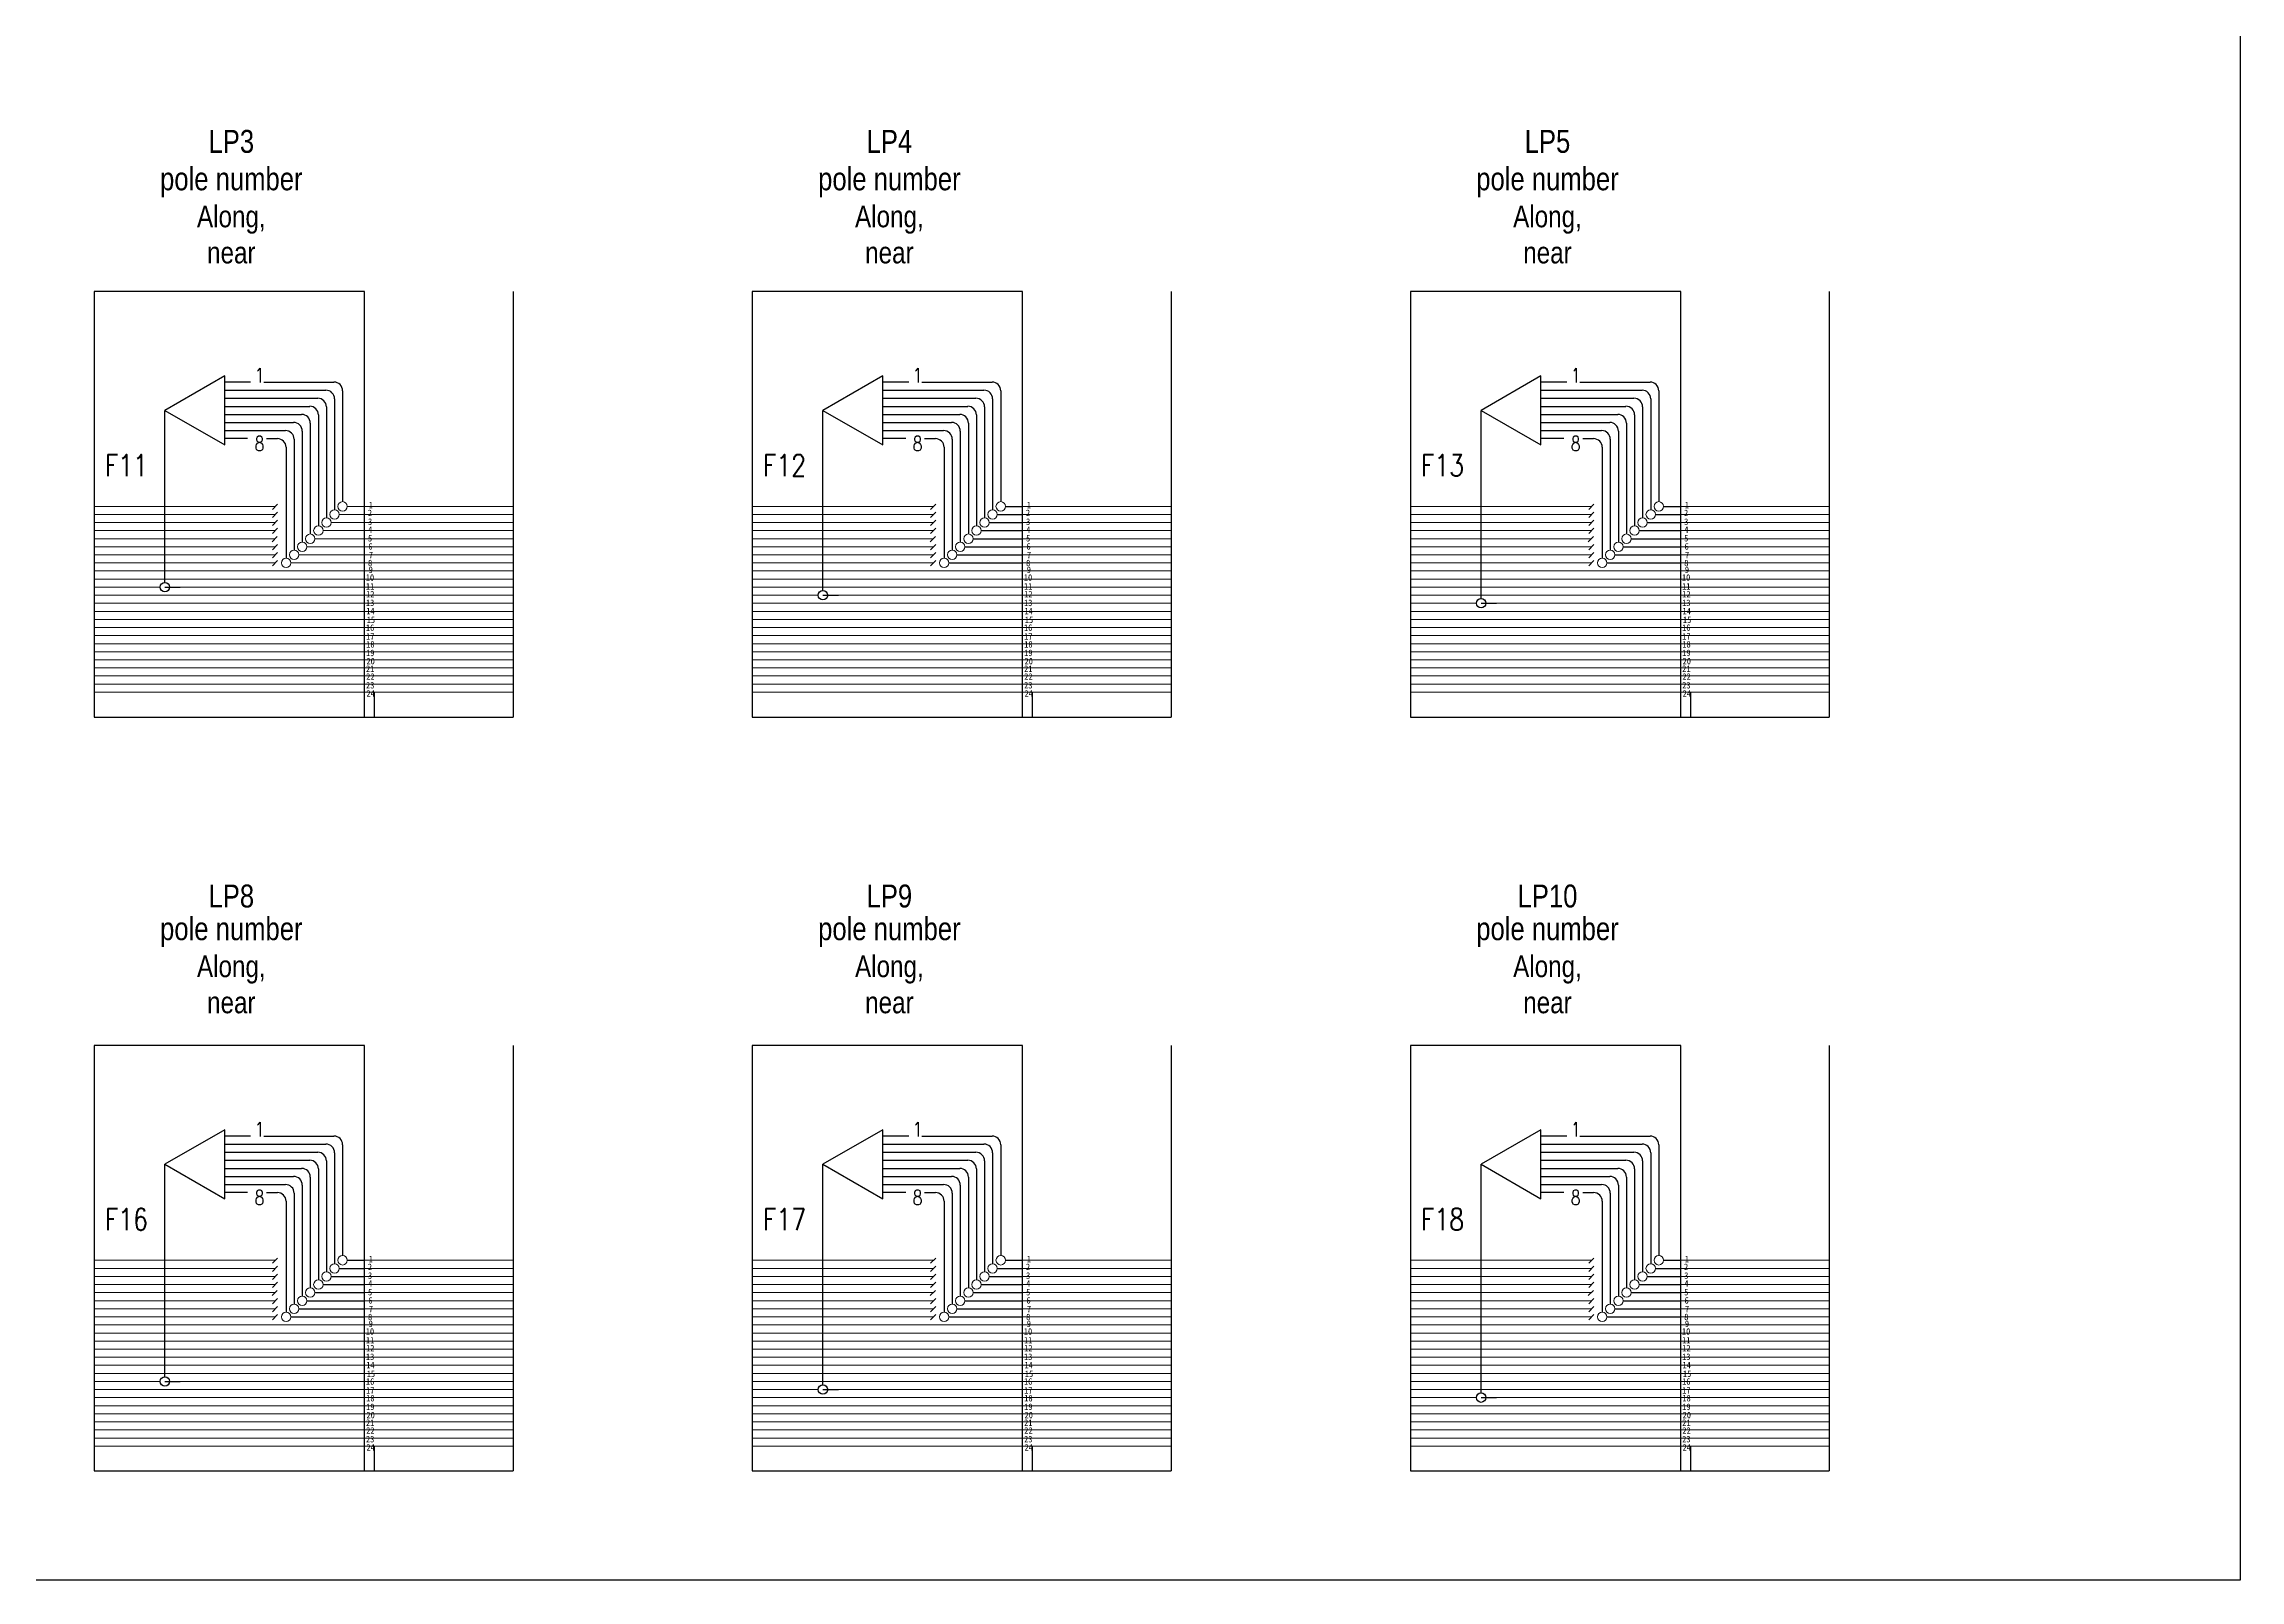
# Model space of a CAD drawing. Extents: x -663610 to -207124, y 70878 to 297551.
# Drawn here: x -251222 to -250648, y 81026 to 81428 of the extents above; entities that cross this region are included whole.
import ezdxf
from ezdxf.enums import TextEntityAlignment as Align

# ---------------------------------------------------------------- set-up
doc = ezdxf.new("R2010")
doc.units = 0
doc.header["$LTSCALE"] = 0.3
doc.layers.get('0').update_dxf_attribs({"linetype": 'CONTINUOUS'})
for name, color, linetype in [('BASEMAP', 7, 'CONTINUOUS'), ('Fiber Distribution', 7, 'CONTINUOUS'), ('Future NAP', 7, 'CONTINUOUS'), ('Layer-assistant', 1, 'CONTINUOUS'), ('LCP-F.core used', 1, 'CONTINUOUS'), ('Network.conf-1', 50, 'CONTINUOUS'), ('Network.conf-2', 20, 'CONTINUOUS')]:
    doc.layers.add(name, color=color, linetype=linetype)
doc.styles.add('Mark', font='arial.ttf', dxfattribs={"width": 0.8, "height": 2.5})
doc.styles.add('ROMANS', font='ROMANS.SHX', dxfattribs={"width": 0.8, "height": 2})
doc.styles.add('仿宋', font='', dxfattribs={"width": 0.9})
doc.styles.get('仿宋').set_extended_font_data('FangSong_GB2312')

msp = doc.modelspace()

# ---------------------------------------------------------------- linework, layer by layer
for points in [[(-251190.84, 81332.35), (-251175.16, 81323.3), (-251175.16, 81341.4)], [(-251018.67, 81332.35), (-251003, 81323.3), (-251003, 81341.4)], [(-250846.51, 81332.35), (-250830.83, 81323.3), (-250830.83, 81341.4)], [(-251190.84, 81135.11), (-251175.16, 81126.06), (-251175.16, 81144.16)], [(-251018.67, 81135.11), (-251003, 81126.06), (-251003, 81144.16)], [(-250846.51, 81135.11), (-250830.83, 81126.06), (-250830.83, 81144.16)]]:
    msp.add_lwpolyline(points, close=True)
at = {"layer": 'BASEMAP', "color": 152, "ltscale": 2, "true_color": 0x2776bb}
msp.add_lwpolyline([(-253315.8, 81830.08), (-250647.94, 81830.08), (-250647.94, 81026.35), (-253315.8, 81026.35)], close=True, dxfattribs=at)
at = {"layer": 'Fiber Distribution'}
for p, q in [((-251168.41, 81339.74), (-251175.16, 81339.74)), ((-251164.97, 81339.74), (-251146.61, 81339.74)), ((-250996.25, 81339.74), (-251003, 81339.74)), ((-250992.8, 81339.74), (-250974.45, 81339.74)), ((-250824.08, 81339.74), (-250830.83, 81339.74)), ((-250820.64, 81339.74), (-250802.28, 81339.74)), ((-251175.16, 81337.63), (-251148.73, 81337.63)), ((-251175.16, 81335.52), (-251150.84, 81335.52)), ((-251175.16, 81333.4), (-251152.95, 81333.4)), ((-251148.57, 81333.25), (-251148.57, 81304.24)), ((-251146.46, 81335.36), (-251146.46, 81306.36)), ((-251144.35, 81337.48), (-251144.35, 81308.47)), ((-251003, 81337.63), (-250976.56, 81337.63)), ((-251003, 81335.52), (-250978.68, 81335.52)), ((-251003, 81333.4), (-250980.79, 81333.4)), ((-250976.41, 81333.25), (-250976.41, 81304.24)), ((-250974.29, 81335.36), (-250974.29, 81306.36)), ((-250972.18, 81337.48), (-250972.18, 81308.47)), ((-250830.83, 81337.63), (-250804.4, 81337.63)), ((-250830.83, 81335.52), (-250806.51, 81335.52)), ((-250830.83, 81333.4), (-250808.62, 81333.4)), ((-250804.24, 81333.25), (-250804.24, 81304.24)), ((-250802.13, 81335.36), (-250802.13, 81306.36)), ((-250800.02, 81337.48), (-250800.02, 81308.47)), ((-251175.16, 81331.29), (-251155.07, 81331.29)), ((-251175.16, 81331.29), (-251155.25, 81331.29)), ((-251175.16, 81329.18), (-251157.18, 81329.18)), ((-251175.16, 81327.06), (-251159.29, 81327.06)), ((-251154.91, 81326.91), (-251154.91, 81297.9)), ((-251152.8, 81329.02), (-251152.8, 81300.02)), ((-251150.69, 81331.14), (-251150.69, 81302.13)), ((-251003, 81331.29), (-250982.9, 81331.29)), ((-251003, 81331.29), (-250983.09, 81331.29)), ((-251003, 81329.18), (-250985.02, 81329.18)), ((-251003, 81327.06), (-250987.13, 81327.06)), ((-250982.75, 81326.91), (-250982.75, 81297.9)), ((-250980.63, 81329.02), (-250980.63, 81300.02)), ((-250978.52, 81331.14), (-250978.52, 81302.13)), ((-250830.83, 81331.29), (-250810.74, 81331.29)), ((-250830.83, 81331.29), (-250810.92, 81331.29)), ((-250830.83, 81329.18), (-250812.85, 81329.18)), ((-250830.83, 81327.06), (-250814.96, 81327.06)), ((-250810.58, 81326.91), (-250810.58, 81297.9)), ((-250808.47, 81329.02), (-250808.47, 81300.02)), ((-250806.36, 81331.14), (-250806.36, 81302.13)), ((-251169.19, 81324.95), (-251175.16, 81324.95)), ((-251164.25, 81324.95), (-251161.41, 81324.95)), ((-251159.14, 81322.68), (-251159.14, 81293.68)), ((-251157.03, 81324.8), (-251157.03, 81295.79)), ((-251146.46, 81323.53), (-251146.46, 81306.36)), ((-250997.03, 81324.95), (-251003, 81324.95)), ((-250992.08, 81324.95), (-250989.24, 81324.95)), ((-250986.97, 81322.68), (-250986.97, 81293.68)), ((-250984.86, 81324.8), (-250984.86, 81295.79)), ((-250974.29, 81323.53), (-250974.29, 81306.36)), ((-250824.86, 81324.95), (-250830.83, 81324.95)), ((-250819.92, 81324.95), (-250817.08, 81324.95)), ((-250814.81, 81322.68), (-250814.81, 81293.68)), ((-250812.7, 81324.8), (-250812.7, 81295.79)), ((-250802.13, 81323.53), (-250802.13, 81306.36)), ((-250973.06, 81305.12), (-250966.45, 81305.12)), ((-250970.95, 81307.24), (-250966.45, 81307.24)), ((-250800.9, 81305.12), (-250794.28, 81305.12)), ((-250798.78, 81307.24), (-250794.28, 81307.24)), ((-250979.4, 81298.78), (-250966.45, 81298.78)), ((-250977.29, 81300.9), (-250966.45, 81300.9)), ((-250975.17, 81303.01), (-250966.45, 81303.01)), ((-250807.24, 81298.78), (-250794.28, 81298.78)), ((-250805.12, 81300.9), (-250794.28, 81300.9)), ((-250803.01, 81303.01), (-250794.28, 81303.01)), ((-250985.74, 81292.44), (-250966.45, 81292.44)), ((-250983.63, 81294.56), (-250966.45, 81294.56)), ((-250981.51, 81296.67), (-250966.45, 81296.67)), ((-250978.27, 81296.67), (-250966.45, 81296.67)), ((-250813.58, 81292.44), (-250794.28, 81292.44)), ((-250811.46, 81294.56), (-250794.28, 81294.56)), ((-250809.35, 81296.67), (-250794.28, 81296.67)), ((-250806.11, 81296.67), (-250794.28, 81296.67)), ((-251168.41, 81142.51), (-251175.16, 81142.51)), ((-251175.16, 81140.39), (-251148.73, 81140.39)), ((-251175.16, 81138.28), (-251150.84, 81138.28)), ((-251164.97, 81142.51), (-251146.61, 81142.51)), ((-251146.46, 81138.13), (-251146.46, 81109.12)), ((-251144.35, 81140.24), (-251144.35, 81111.23)), ((-250996.25, 81142.51), (-251003, 81142.51)), ((-251003, 81140.39), (-250976.56, 81140.39)), ((-251003, 81138.28), (-250978.68, 81138.28)), ((-250992.8, 81142.51), (-250974.45, 81142.51)), ((-250974.29, 81138.13), (-250974.29, 81109.12)), ((-250972.18, 81140.24), (-250972.18, 81111.23)), ((-250824.08, 81142.51), (-250830.83, 81142.51)), ((-250830.83, 81140.39), (-250804.4, 81140.39)), ((-250830.83, 81138.28), (-250806.51, 81138.28)), ((-250820.64, 81142.51), (-250802.28, 81142.51)), ((-250802.13, 81138.13), (-250802.13, 81109.12)), ((-250800.02, 81140.24), (-250800.02, 81111.23)), ((-251175.16, 81136.17), (-251152.95, 81136.17)), ((-251175.16, 81134.05), (-251155.07, 81134.05)), ((-251175.16, 81134.05), (-251155.25, 81134.05)), ((-251175.16, 81131.94), (-251157.18, 81131.94)), ((-251152.8, 81131.79), (-251152.8, 81102.78)), ((-251150.69, 81133.9), (-251150.69, 81104.89)), ((-251148.57, 81136.01), (-251148.57, 81107.01)), ((-251003, 81136.17), (-250980.79, 81136.17)), ((-251003, 81134.05), (-250982.9, 81134.05)), ((-251003, 81134.05), (-250983.09, 81134.05)), ((-251003, 81131.94), (-250985.02, 81131.94)), ((-250980.63, 81131.79), (-250980.63, 81102.78)), ((-250978.52, 81133.9), (-250978.52, 81104.89)), ((-250976.41, 81136.01), (-250976.41, 81107.01)), ((-250830.83, 81136.17), (-250808.62, 81136.17)), ((-250830.83, 81134.05), (-250810.74, 81134.05)), ((-250830.83, 81134.05), (-250810.92, 81134.05)), ((-250830.83, 81131.94), (-250812.85, 81131.94)), ((-250808.47, 81131.79), (-250808.47, 81102.78)), ((-250806.36, 81133.9), (-250806.36, 81104.89)), ((-250804.24, 81136.01), (-250804.24, 81107.01)), ((-251175.16, 81129.83), (-251159.29, 81129.83)), ((-251169.19, 81127.71), (-251175.16, 81127.71)), ((-251164.25, 81127.71), (-251161.41, 81127.71)), ((-251157.03, 81127.56), (-251157.03, 81098.55)), ((-251154.91, 81129.67), (-251154.91, 81100.67)), ((-251146.46, 81126.3), (-251146.46, 81109.12)), ((-251003, 81129.83), (-250987.13, 81129.83)), ((-250997.03, 81127.71), (-251003, 81127.71)), ((-250992.08, 81127.71), (-250989.24, 81127.71)), ((-250984.86, 81127.56), (-250984.86, 81098.55)), ((-250982.75, 81129.67), (-250982.75, 81100.67)), ((-250974.29, 81126.3), (-250974.29, 81109.12)), ((-250830.83, 81129.83), (-250814.96, 81129.83)), ((-250824.86, 81127.71), (-250830.83, 81127.71)), ((-250819.92, 81127.71), (-250817.08, 81127.71)), ((-250812.7, 81127.56), (-250812.7, 81098.55)), ((-250810.58, 81129.67), (-250810.58, 81100.67)), ((-250802.13, 81126.3), (-250802.13, 81109.12)), ((-251159.14, 81125.45), (-251159.14, 81096.44)), ((-250986.97, 81125.45), (-250986.97, 81096.44)), ((-250814.81, 81125.45), (-250814.81, 81096.44)), ((-251143.11, 81110), (-251138.61, 81110)), ((-250970.95, 81110), (-250966.45, 81110)), ((-250798.78, 81110), (-250794.28, 81110)), ((-251149.45, 81103.66), (-251138.61, 81103.66)), ((-251147.34, 81105.77), (-251138.61, 81105.77)), ((-251145.23, 81107.89), (-251138.61, 81107.89)), ((-250977.29, 81103.66), (-250966.45, 81103.66)), ((-250975.17, 81105.77), (-250966.45, 81105.77)), ((-250973.06, 81107.89), (-250966.45, 81107.89)), ((-250805.12, 81103.66), (-250794.28, 81103.66)), ((-250803.01, 81105.77), (-250794.28, 81105.77)), ((-250800.9, 81107.89), (-250794.28, 81107.89)), ((-251155.79, 81097.32), (-251138.61, 81097.32)), ((-251153.68, 81099.43), (-251138.61, 81099.43)), ((-251151.57, 81101.55), (-251138.61, 81101.55)), ((-251150.44, 81099.43), (-251138.61, 81099.43)), ((-250983.63, 81097.32), (-250966.45, 81097.32)), ((-250981.51, 81099.43), (-250966.45, 81099.43)), ((-250979.4, 81101.55), (-250966.45, 81101.55)), ((-250978.27, 81099.43), (-250966.45, 81099.43)), ((-250811.46, 81097.32), (-250794.28, 81097.32)), ((-250809.35, 81099.43), (-250794.28, 81099.43)), ((-250807.24, 81101.55), (-250794.28, 81101.55)), ((-250806.11, 81099.43), (-250794.28, 81099.43)), ((-251157.91, 81095.21), (-251138.61, 81095.21)), ((-250985.74, 81095.21), (-250966.45, 81095.21)), ((-250813.58, 81095.21), (-250794.28, 81095.21))]:
    msp.add_line(p, q, dxfattribs=at)
at = {"layer": 'Fiber Distribution', "ltscale": 0.3}
for p, q in [((-251190.84, 81287.34), (-251190.84, 81332.35)), ((-251018.67, 81285.22), (-251018.67, 81332.35)), ((-250846.51, 81283.11), (-250846.51, 81332.35)), ((-251018.67, 81077.42), (-251018.67, 81135.11)), ((-250846.51, 81075.31), (-250846.51, 81135.11))]:
    msp.add_line(p, q, dxfattribs=at)
at = {"layer": 'Fiber Distribution', "color": 251, "lineweight": 5}
for p, q in [((-251209.34, 81307.24), (-251161.92, 81307.24)), ((-251209.34, 81305.12), (-251161.92, 81305.12)), ((-251145.23, 81305.12), (-251138.61, 81305.12)), ((-251143.11, 81307.24), (-251138.61, 81307.24)), ((-251138.61, 81307.24), (-251099.73, 81307.24)), ((-251138.61, 81305.12), (-251099.73, 81305.12)), ((-251037.17, 81307.24), (-250989.75, 81307.24)), ((-251037.17, 81305.12), (-250989.75, 81305.12)), ((-250966.45, 81307.24), (-250927.57, 81307.24)), ((-250966.45, 81305.12), (-250927.57, 81305.12)), ((-250865.01, 81307.24), (-250817.59, 81307.24)), ((-250865.01, 81305.12), (-250817.59, 81305.12)), ((-250794.28, 81307.24), (-250755.4, 81307.24)), ((-250794.28, 81305.12), (-250755.4, 81305.12)), ((-251209.34, 81303.01), (-251161.92, 81303.01)), ((-251209.34, 81300.9), (-251161.92, 81300.9)), ((-251209.34, 81298.78), (-251162.01, 81298.78)), ((-251151.57, 81298.78), (-251138.61, 81298.78)), ((-251149.45, 81300.9), (-251138.61, 81300.9)), ((-251147.34, 81303.01), (-251138.61, 81303.01)), ((-251138.61, 81303.01), (-251099.73, 81303.01)), ((-251138.61, 81300.9), (-251099.73, 81300.9)), ((-251138.61, 81298.78), (-251099.73, 81298.78)), ((-251037.17, 81303.01), (-250989.75, 81303.01)), ((-251037.17, 81300.9), (-250989.75, 81300.9)), ((-251037.17, 81298.78), (-250989.85, 81298.78)), ((-250966.45, 81303.01), (-250927.57, 81303.01)), ((-250966.45, 81300.9), (-250927.57, 81300.9)), ((-250966.45, 81298.78), (-250927.57, 81298.78)), ((-250865.01, 81303.01), (-250817.59, 81303.01)), ((-250865.01, 81300.9), (-250817.59, 81300.9)), ((-250865.01, 81298.78), (-250817.68, 81298.78)), ((-250794.28, 81303.01), (-250755.4, 81303.01)), ((-250794.28, 81300.9), (-250755.4, 81300.9)), ((-250794.28, 81298.78), (-250755.4, 81298.78)), ((-251209.34, 81296.67), (-251161.92, 81296.67)), ((-251209.34, 81294.56), (-251161.92, 81294.56)), ((-251209.34, 81292.44), (-251161.92, 81292.44)), ((-251157.91, 81292.44), (-251138.61, 81292.44)), ((-251155.79, 81294.56), (-251138.61, 81294.56)), ((-251153.68, 81296.67), (-251138.61, 81296.67)), ((-251150.44, 81296.67), (-251138.61, 81296.67)), ((-251138.61, 81296.67), (-251099.73, 81296.67)), ((-251138.61, 81294.56), (-251099.73, 81294.56)), ((-251138.61, 81292.44), (-251099.73, 81292.44)), ((-251037.17, 81296.67), (-250989.75, 81296.67)), ((-251037.17, 81294.56), (-250989.75, 81294.56)), ((-251037.17, 81292.44), (-250989.75, 81292.44)), ((-250966.45, 81296.67), (-250927.57, 81296.67)), ((-250966.45, 81294.56), (-250927.57, 81294.56)), ((-250966.45, 81292.44), (-250927.57, 81292.44)), ((-250865.01, 81296.67), (-250817.59, 81296.67)), ((-250865.01, 81294.56), (-250817.59, 81294.56)), ((-250865.01, 81292.44), (-250817.59, 81292.44)), ((-250794.28, 81296.67), (-250755.4, 81296.67)), ((-250794.28, 81294.56), (-250755.4, 81294.56)), ((-250794.28, 81292.44), (-250755.4, 81292.44)), ((-251209.34, 81290.33), (-251138.61, 81290.33)), ((-251209.34, 81288.22), (-251138.61, 81288.22)), ((-251138.61, 81290.33), (-251099.73, 81290.33)), ((-251138.61, 81288.22), (-251099.73, 81288.22)), ((-251037.17, 81290.33), (-250966.45, 81290.33)), ((-251037.17, 81288.22), (-250966.45, 81288.22)), ((-250966.45, 81290.33), (-250927.57, 81290.33)), ((-250966.45, 81288.22), (-250927.57, 81288.22)), ((-250865.01, 81290.33), (-250794.28, 81290.33)), ((-250865.01, 81288.22), (-250794.28, 81288.22)), ((-250794.28, 81290.33), (-250755.4, 81290.33)), ((-250794.28, 81288.22), (-250755.4, 81288.22)), ((-251209.34, 81286.1), (-251192.07, 81286.1)), ((-251209.34, 81283.99), (-251138.61, 81283.99)), ((-251209.34, 81281.88), (-251138.61, 81281.88)), ((-251186.81, 81286.1), (-251099.73, 81286.1)), ((-251186.81, 81283.99), (-251138.61, 81283.99)), ((-251138.61, 81286.1), (-251099.73, 81286.1)), ((-251138.61, 81283.99), (-251099.73, 81283.99)), ((-251138.61, 81283.99), (-251099.73, 81283.99)), ((-251138.61, 81283.99), (-251099.73, 81283.99)), ((-251138.61, 81283.99), (-251099.73, 81283.99)), ((-251138.61, 81283.99), (-251099.73, 81283.99)), ((-251138.61, 81281.88), (-251099.73, 81281.88)), ((-251138.61, 81281.88), (-251099.73, 81281.88)), ((-251037.17, 81286.1), (-250966.45, 81286.1)), ((-251037.17, 81283.99), (-251019.91, 81283.99)), ((-251037.17, 81281.88), (-250966.45, 81281.88)), ((-251014.64, 81283.99), (-250966.45, 81283.99)), ((-251014.64, 81283.99), (-250927.57, 81283.99)), ((-250966.45, 81286.1), (-250927.57, 81286.1)), ((-250966.45, 81283.99), (-250927.57, 81283.99)), ((-250966.45, 81283.99), (-250927.57, 81283.99)), ((-250966.45, 81283.99), (-250927.57, 81283.99)), ((-250966.45, 81283.99), (-250927.57, 81283.99)), ((-250966.45, 81283.99), (-250927.57, 81283.99)), ((-250966.45, 81281.88), (-250927.57, 81281.88)), ((-250966.45, 81281.88), (-250927.57, 81281.88)), ((-250865.01, 81286.1), (-250794.28, 81286.1)), ((-250865.01, 81283.99), (-250794.28, 81283.99)), ((-250865.01, 81281.88), (-250847.74, 81281.88)), ((-250865.01, 81281.88), (-250847.74, 81281.88)), ((-250842.48, 81281.88), (-250794.28, 81281.88)), ((-250842.48, 81281.88), (-250794.28, 81281.88)), ((-250842.48, 81281.88), (-250755.4, 81281.88)), ((-250794.28, 81286.1), (-250755.4, 81286.1)), ((-250794.28, 81283.99), (-250755.4, 81283.99)), ((-250794.28, 81283.99), (-250755.4, 81283.99)), ((-250794.28, 81283.99), (-250755.4, 81283.99)), ((-250794.28, 81283.99), (-250755.4, 81283.99)), ((-250794.28, 81283.99), (-250755.4, 81283.99)), ((-250794.28, 81281.88), (-250755.4, 81281.88)), ((-251209.34, 81279.76), (-251138.61, 81279.76)), ((-251209.34, 81277.65), (-251138.61, 81277.65)), ((-251209.34, 81275.54), (-251138.61, 81275.54)), ((-251138.61, 81279.76), (-251099.73, 81279.76)), ((-251138.61, 81279.76), (-251099.73, 81279.76)), ((-251138.61, 81279.76), (-251099.73, 81279.76)), ((-251138.61, 81277.65), (-251099.73, 81277.65)), ((-251138.61, 81275.54), (-251099.73, 81275.54)), ((-251037.17, 81279.76), (-250966.45, 81279.76)), ((-251037.17, 81277.65), (-250966.45, 81277.65)), ((-251037.17, 81275.54), (-250966.45, 81275.54)), ((-250966.45, 81279.76), (-250927.57, 81279.76)), ((-250966.45, 81279.76), (-250927.57, 81279.76)), ((-250966.45, 81279.76), (-250927.57, 81279.76)), ((-250966.45, 81277.65), (-250927.57, 81277.65)), ((-250966.45, 81275.54), (-250927.57, 81275.54)), ((-250865.01, 81279.76), (-250794.28, 81279.76)), ((-250865.01, 81277.65), (-250794.28, 81277.65)), ((-250865.01, 81275.54), (-250794.28, 81275.54)), ((-250794.28, 81279.76), (-250755.4, 81279.76)), ((-250794.28, 81279.76), (-250755.4, 81279.76)), ((-250794.28, 81279.76), (-250755.4, 81279.76)), ((-250794.28, 81277.65), (-250755.4, 81277.65)), ((-250794.28, 81275.54), (-250755.4, 81275.54)), ((-251209.34, 81273.42), (-251138.61, 81273.42)), ((-251209.34, 81271.31), (-251138.61, 81271.31)), ((-251138.61, 81273.42), (-251099.73, 81273.42)), ((-251138.61, 81271.31), (-251099.73, 81271.31)), ((-251037.17, 81273.42), (-250966.45, 81273.42)), ((-251037.17, 81271.31), (-250966.45, 81271.31)), ((-250966.45, 81273.42), (-250927.57, 81273.42)), ((-250966.45, 81271.31), (-250927.57, 81271.31)), ((-250865.01, 81273.42), (-250794.28, 81273.42)), ((-250865.01, 81271.31), (-250794.28, 81271.31)), ((-250794.28, 81273.42), (-250755.4, 81273.42)), ((-250794.28, 81271.31), (-250755.4, 81271.31)), ((-251209.34, 81269.2), (-251138.61, 81269.2)), ((-251209.34, 81267.08), (-251138.61, 81267.08)), ((-251209.34, 81264.97), (-251138.61, 81264.97)), ((-251138.61, 81269.2), (-251099.73, 81269.2)), ((-251138.61, 81267.08), (-251099.73, 81267.08)), ((-251138.61, 81264.97), (-251099.73, 81264.97)), ((-251037.17, 81269.2), (-250966.45, 81269.2)), ((-251037.17, 81267.08), (-250966.45, 81267.08)), ((-251037.17, 81264.97), (-250966.45, 81264.97)), ((-250966.45, 81269.2), (-250927.57, 81269.2)), ((-250966.45, 81267.08), (-250927.57, 81267.08)), ((-250966.45, 81264.97), (-250927.57, 81264.97)), ((-250865.01, 81269.2), (-250794.28, 81269.2)), ((-250865.01, 81267.08), (-250794.28, 81267.08)), ((-250865.01, 81264.97), (-250794.28, 81264.97)), ((-250794.28, 81269.2), (-250755.4, 81269.2)), ((-250794.28, 81267.08), (-250755.4, 81267.08)), ((-250794.28, 81264.97), (-250755.4, 81264.97)), ((-251209.34, 81262.86), (-251138.61, 81262.86)), ((-251209.34, 81262.86), (-251138.61, 81262.86)), ((-251209.34, 81260.74), (-251138.61, 81260.74)), ((-251209.34, 81258.63), (-251138.61, 81258.63)), ((-251209.34, 81258.63), (-251138.61, 81258.63)), ((-251138.61, 81262.86), (-251099.73, 81262.86)), ((-251138.61, 81262.86), (-251099.73, 81262.86)), ((-251138.61, 81260.74), (-251099.73, 81260.74)), ((-251138.61, 81258.63), (-251099.73, 81258.63)), ((-251138.61, 81258.63), (-251099.73, 81258.63)), ((-251037.17, 81262.86), (-250966.45, 81262.86)), ((-251037.17, 81262.86), (-250966.45, 81262.86)), ((-251037.17, 81260.74), (-250966.45, 81260.74)), ((-251037.17, 81258.63), (-250966.45, 81258.63)), ((-251037.17, 81258.63), (-250966.45, 81258.63)), ((-250966.45, 81262.86), (-250927.57, 81262.86)), ((-250966.45, 81262.86), (-250927.57, 81262.86)), ((-250966.45, 81260.74), (-250927.57, 81260.74)), ((-250966.45, 81258.63), (-250927.57, 81258.63)), ((-250966.45, 81258.63), (-250927.57, 81258.63)), ((-250865.01, 81262.86), (-250794.28, 81262.86)), ((-250865.01, 81262.86), (-250794.28, 81262.86)), ((-250865.01, 81260.74), (-250794.28, 81260.74)), ((-250865.01, 81258.63), (-250794.28, 81258.63)), ((-250865.01, 81258.63), (-250794.28, 81258.63)), ((-250794.28, 81262.86), (-250755.4, 81262.86)), ((-250794.28, 81262.86), (-250755.4, 81262.86)), ((-250794.28, 81260.74), (-250755.4, 81260.74)), ((-250794.28, 81258.63), (-250755.4, 81258.63)), ((-250794.28, 81258.63), (-250755.4, 81258.63)), ((-251209.34, 81110), (-251161.92, 81110)), ((-251138.61, 81110), (-251099.73, 81110)), ((-251037.17, 81110), (-250989.75, 81110)), ((-250966.45, 81110), (-250927.57, 81110)), ((-250865.01, 81110), (-250817.59, 81110)), ((-250794.28, 81110), (-250755.4, 81110)), ((-251209.34, 81107.89), (-251161.92, 81107.89)), ((-251209.34, 81105.77), (-251161.92, 81105.77)), ((-251209.34, 81103.66), (-251161.92, 81103.66)), ((-251138.61, 81107.89), (-251099.73, 81107.89)), ((-251138.61, 81105.77), (-251099.73, 81105.77)), ((-251138.61, 81103.66), (-251099.73, 81103.66)), ((-251037.17, 81107.89), (-250989.75, 81107.89)), ((-251037.17, 81105.77), (-250989.75, 81105.77)), ((-251037.17, 81103.66), (-250989.75, 81103.66)), ((-250966.45, 81107.89), (-250927.57, 81107.89)), ((-250966.45, 81105.77), (-250927.57, 81105.77)), ((-250966.45, 81103.66), (-250927.57, 81103.66)), ((-250865.01, 81107.89), (-250817.59, 81107.89)), ((-250865.01, 81105.77), (-250817.59, 81105.77)), ((-250865.01, 81103.66), (-250817.59, 81103.66)), ((-250794.28, 81107.89), (-250755.4, 81107.89)), ((-250794.28, 81105.77), (-250755.4, 81105.77)), ((-250794.28, 81103.66), (-250755.4, 81103.66)), ((-251209.34, 81101.55), (-251162.01, 81101.55)), ((-251209.34, 81099.43), (-251161.92, 81099.43)), ((-251209.34, 81097.32), (-251161.92, 81097.32)), ((-251138.61, 81101.55), (-251099.73, 81101.55)), ((-251138.61, 81099.43), (-251099.73, 81099.43)), ((-251138.61, 81097.32), (-251099.73, 81097.32)), ((-251037.17, 81101.55), (-250989.85, 81101.55)), ((-251037.17, 81099.43), (-250989.75, 81099.43)), ((-251037.17, 81097.32), (-250989.75, 81097.32)), ((-250966.45, 81101.55), (-250927.57, 81101.55)), ((-250966.45, 81099.43), (-250927.57, 81099.43)), ((-250966.45, 81097.32), (-250927.57, 81097.32)), ((-250865.01, 81101.55), (-250817.68, 81101.55)), ((-250865.01, 81099.43), (-250817.59, 81099.43)), ((-250865.01, 81097.32), (-250817.59, 81097.32)), ((-250794.28, 81101.55), (-250755.4, 81101.55)), ((-250794.28, 81099.43), (-250755.4, 81099.43)), ((-250794.28, 81097.32), (-250755.4, 81097.32)), ((-251209.34, 81095.21), (-251161.92, 81095.21)), ((-251209.34, 81093.09), (-251138.61, 81093.09)), ((-251138.61, 81095.21), (-251099.73, 81095.21)), ((-251138.61, 81093.09), (-251099.73, 81093.09)), ((-251037.17, 81095.21), (-250989.75, 81095.21)), ((-251037.17, 81093.09), (-250966.45, 81093.09)), ((-250966.45, 81095.21), (-250927.57, 81095.21)), ((-250966.45, 81093.09), (-250927.57, 81093.09)), ((-250865.01, 81095.21), (-250817.59, 81095.21)), ((-250865.01, 81093.09), (-250794.28, 81093.09)), ((-250794.28, 81095.21), (-250755.4, 81095.21)), ((-250794.28, 81093.09), (-250755.4, 81093.09)), ((-251209.34, 81090.98), (-251138.61, 81090.98)), ((-251209.34, 81088.87), (-251138.61, 81088.87)), ((-251209.34, 81086.75), (-251138.61, 81086.75)), ((-251138.61, 81090.98), (-251099.73, 81090.98)), ((-251138.61, 81088.87), (-251099.73, 81088.87)), ((-251138.61, 81086.75), (-251099.73, 81086.75)), ((-251138.61, 81086.75), (-251099.73, 81086.75)), ((-251138.61, 81086.75), (-251099.73, 81086.75)), ((-251138.61, 81086.75), (-251099.73, 81086.75)), ((-251138.61, 81086.75), (-251099.73, 81086.75)), ((-251037.17, 81090.98), (-250966.45, 81090.98)), ((-251037.17, 81088.87), (-250966.45, 81088.87)), ((-251037.17, 81086.75), (-250966.45, 81086.75)), ((-250966.45, 81090.98), (-250927.57, 81090.98)), ((-250966.45, 81088.87), (-250927.57, 81088.87)), ((-250966.45, 81086.75), (-250927.57, 81086.75)), ((-250966.45, 81086.75), (-250927.57, 81086.75)), ((-250966.45, 81086.75), (-250927.57, 81086.75)), ((-250966.45, 81086.75), (-250927.57, 81086.75)), ((-250966.45, 81086.75), (-250927.57, 81086.75)), ((-250865.01, 81090.98), (-250794.28, 81090.98)), ((-250865.01, 81088.87), (-250794.28, 81088.87)), ((-250865.01, 81086.75), (-250794.28, 81086.75)), ((-250794.28, 81090.98), (-250755.4, 81090.98)), ((-250794.28, 81088.87), (-250755.4, 81088.87)), ((-250794.28, 81086.75), (-250755.4, 81086.75)), ((-250794.28, 81086.75), (-250755.4, 81086.75)), ((-250794.28, 81086.75), (-250755.4, 81086.75)), ((-250794.28, 81086.75), (-250755.4, 81086.75)), ((-250794.28, 81086.75), (-250755.4, 81086.75)), ((-251209.34, 81084.64), (-251138.61, 81084.64)), ((-251209.34, 81082.53), (-251138.61, 81082.53)), ((-251209.34, 81080.41), (-251138.61, 81080.41)), ((-251138.61, 81084.64), (-251099.73, 81084.64)), ((-251138.61, 81084.64), (-251099.73, 81084.64)), ((-251138.61, 81082.53), (-251099.73, 81082.53)), ((-251138.61, 81082.53), (-251099.73, 81082.53)), ((-251138.61, 81082.53), (-251099.73, 81082.53)), ((-251138.61, 81080.41), (-251099.73, 81080.41)), ((-251037.17, 81084.64), (-250966.45, 81084.64)), ((-251037.17, 81082.53), (-250966.45, 81082.53)), ((-251037.17, 81080.41), (-250966.45, 81080.41)), ((-250966.45, 81084.64), (-250927.57, 81084.64)), ((-250966.45, 81084.64), (-250927.57, 81084.64)), ((-250966.45, 81082.53), (-250927.57, 81082.53)), ((-250966.45, 81082.53), (-250927.57, 81082.53)), ((-250966.45, 81082.53), (-250927.57, 81082.53)), ((-250966.45, 81080.41), (-250927.57, 81080.41)), ((-250865.01, 81084.64), (-250794.28, 81084.64)), ((-250865.01, 81082.53), (-250794.28, 81082.53)), ((-250865.01, 81080.41), (-250794.28, 81080.41)), ((-250794.28, 81084.64), (-250755.4, 81084.64)), ((-250794.28, 81084.64), (-250755.4, 81084.64)), ((-250794.28, 81082.53), (-250755.4, 81082.53)), ((-250794.28, 81082.53), (-250755.4, 81082.53)), ((-250794.28, 81082.53), (-250755.4, 81082.53)), ((-250794.28, 81080.41), (-250755.4, 81080.41)), ((-251209.34, 81078.3), (-251192.07, 81078.3)), ((-251209.34, 81076.19), (-251138.61, 81076.19)), ((-251209.34, 81074.07), (-251138.61, 81074.07)), ((-251186.81, 81078.3), (-251138.61, 81078.3)), ((-251186.81, 81078.3), (-251099.73, 81078.3)), ((-251138.61, 81078.3), (-251099.73, 81078.3)), ((-251138.61, 81076.19), (-251099.73, 81076.19)), ((-251138.61, 81074.07), (-251099.73, 81074.07)), ((-251037.17, 81078.3), (-250966.45, 81078.3)), ((-251037.17, 81076.19), (-251019.91, 81076.19)), ((-251037.17, 81074.07), (-250966.45, 81074.07)), ((-251014.64, 81076.19), (-250966.45, 81076.19)), ((-251014.64, 81076.19), (-250927.57, 81076.19)), ((-250966.45, 81078.3), (-250927.57, 81078.3)), ((-250966.45, 81076.19), (-250927.57, 81076.19)), ((-250966.45, 81074.07), (-250927.57, 81074.07)), ((-250865.01, 81078.3), (-250794.28, 81078.3)), ((-250865.01, 81076.19), (-250794.28, 81076.19)), ((-250865.01, 81074.07), (-250847.74, 81074.07)), ((-250842.48, 81074.07), (-250794.28, 81074.07)), ((-250842.48, 81074.07), (-250755.4, 81074.07)), ((-250794.28, 81078.3), (-250755.4, 81078.3)), ((-250794.28, 81076.19), (-250755.4, 81076.19)), ((-251209.34, 81071.96), (-251138.61, 81071.96)), ((-251209.34, 81069.85), (-251138.61, 81069.85)), ((-251138.61, 81071.96), (-251099.73, 81071.96)), ((-251138.61, 81069.85), (-251099.73, 81069.85)), ((-251037.17, 81071.96), (-250966.45, 81071.96)), ((-251037.17, 81069.85), (-250966.45, 81069.85)), ((-250966.45, 81071.96), (-250927.57, 81071.96)), ((-250966.45, 81069.85), (-250927.57, 81069.85)), ((-250865.01, 81071.96), (-250794.28, 81071.96)), ((-250865.01, 81069.85), (-250794.28, 81069.85)), ((-250794.28, 81071.96), (-250755.4, 81071.96)), ((-250794.28, 81069.85), (-250755.4, 81069.85)), ((-251209.34, 81067.73), (-251138.61, 81067.73)), ((-251209.34, 81065.62), (-251138.61, 81065.62)), ((-251209.34, 81065.62), (-251138.61, 81065.62)), ((-251209.34, 81063.51), (-251138.61, 81063.51)), ((-251138.61, 81067.73), (-251099.73, 81067.73)), ((-251138.61, 81065.62), (-251099.73, 81065.62)), ((-251138.61, 81065.62), (-251099.73, 81065.62)), ((-251138.61, 81063.51), (-251099.73, 81063.51)), ((-251037.17, 81067.73), (-250966.45, 81067.73)), ((-251037.17, 81065.62), (-250966.45, 81065.62)), ((-251037.17, 81065.62), (-250966.45, 81065.62)), ((-251037.17, 81063.51), (-250966.45, 81063.51)), ((-250966.45, 81067.73), (-250927.57, 81067.73)), ((-250966.45, 81065.62), (-250927.57, 81065.62)), ((-250966.45, 81065.62), (-250927.57, 81065.62)), ((-250966.45, 81063.51), (-250927.57, 81063.51)), ((-250865.01, 81067.73), (-250794.28, 81067.73)), ((-250865.01, 81065.62), (-250794.28, 81065.62)), ((-250865.01, 81065.62), (-250794.28, 81065.62)), ((-250865.01, 81063.51), (-250794.28, 81063.51)), ((-250794.28, 81067.73), (-250755.4, 81067.73)), ((-250794.28, 81065.62), (-250755.4, 81065.62)), ((-250794.28, 81065.62), (-250755.4, 81065.62)), ((-250794.28, 81063.51), (-250755.4, 81063.51)), ((-251209.34, 81061.39), (-251138.61, 81061.39)), ((-251209.34, 81061.39), (-251138.61, 81061.39)), ((-251138.61, 81061.39), (-251099.73, 81061.39)), ((-251138.61, 81061.39), (-251099.73, 81061.39)), ((-251037.17, 81061.39), (-250966.45, 81061.39)), ((-251037.17, 81061.39), (-250966.45, 81061.39)), ((-250966.45, 81061.39), (-250927.57, 81061.39)), ((-250966.45, 81061.39), (-250927.57, 81061.39)), ((-250865.01, 81061.39), (-250794.28, 81061.39)), ((-250865.01, 81061.39), (-250794.28, 81061.39)), ((-250794.28, 81061.39), (-250755.4, 81061.39)), ((-250794.28, 81061.39), (-250755.4, 81061.39))]:
    msp.add_line(p, q, dxfattribs=at)
at = {"layer": 'Fiber Distribution'}
for centre in [(-251146.61, 81337.48), (-251146.61, 81337.48), (-250974.45, 81337.48), (-250974.45, 81337.48), (-250802.28, 81337.48), (-250802.28, 81337.48), (-251152.95, 81331.14), (-251152.95, 81331.14), (-251150.84, 81333.25), (-251150.84, 81333.25), (-251148.73, 81335.36), (-251148.73, 81335.36), (-250980.79, 81331.14), (-250980.79, 81331.14), (-250978.68, 81333.25), (-250978.68, 81333.25), (-250976.56, 81335.36), (-250976.56, 81335.36), (-250808.62, 81331.14), (-250808.62, 81331.14), (-250806.51, 81333.25), (-250806.51, 81333.25), (-250804.4, 81335.36), (-250804.4, 81335.36), (-251159.29, 81324.8), (-251157.18, 81326.91), (-251157.18, 81326.91), (-251155.07, 81329.02), (-250987.13, 81324.8), (-250985.02, 81326.91), (-250985.02, 81326.91), (-250982.9, 81329.02), (-250814.96, 81324.8), (-250812.85, 81326.91), (-250812.85, 81326.91), (-250810.74, 81329.02), (-251161.41, 81322.68), (-250989.24, 81322.68), (-250817.08, 81322.68), (-251150.84, 81136.01), (-251150.84, 81136.01), (-251148.73, 81138.13), (-251148.73, 81138.13), (-251146.61, 81140.24), (-251146.61, 81140.24), (-250978.68, 81136.01), (-250978.68, 81136.01), (-250976.56, 81138.13), (-250976.56, 81138.13), (-250974.45, 81140.24), (-250974.45, 81140.24), (-250806.51, 81136.01), (-250806.51, 81136.01), (-250804.4, 81138.13), (-250804.4, 81138.13), (-250802.28, 81140.24), (-250802.28, 81140.24), (-251157.18, 81129.67), (-251157.18, 81129.67), (-251155.07, 81131.79), (-251152.95, 81133.9), (-251152.95, 81133.9), (-250985.02, 81129.67), (-250985.02, 81129.67), (-250982.9, 81131.79), (-250980.79, 81133.9), (-250980.79, 81133.9), (-250812.85, 81129.67), (-250812.85, 81129.67), (-250810.74, 81131.79), (-250808.62, 81133.9), (-250808.62, 81133.9), (-251161.41, 81125.45), (-251159.29, 81127.56), (-250989.24, 81125.45), (-250987.13, 81127.56), (-250817.08, 81125.45), (-250814.96, 81127.56)]:
    msp.add_arc(centre, 2.27, 0, 90, dxfattribs=at)
at = {"layer": 'Future NAP', "ltscale": 0.3}
msp.add_line((-251190.84, 81079.53), (-251190.84, 81135.11), dxfattribs=at)
at = {"layer": 'Layer-assistant', "color": 1}
for p, q in [((-251190.84, 81286.1), (-251186.81, 81286.1)), ((-251018.67, 81283.99), (-251014.64, 81283.99)), ((-250846.51, 81281.88), (-250842.48, 81281.88)), ((-251136.08, 81258.63), (-251136.08, 81252.13)), ((-250963.91, 81258.63), (-250963.91, 81252.13)), ((-250791.75, 81258.63), (-250791.75, 81252.13)), ((-251138.61, 81252.13), (-251099.73, 81252.13)), ((-250966.45, 81252.13), (-250927.57, 81252.13)), ((-250794.28, 81252.13), (-250755.4, 81252.13)), ((-251190.84, 81078.3), (-251186.81, 81078.3)), ((-251018.67, 81076.19), (-251014.64, 81076.19)), ((-250846.51, 81074.07), (-250842.48, 81074.07)), ((-251136.08, 81061.39), (-251136.08, 81054.9)), ((-250963.91, 81061.39), (-250963.91, 81054.9)), ((-250791.75, 81061.39), (-250791.75, 81054.9)), ((-251138.61, 81054.9), (-251099.73, 81054.9)), ((-250966.45, 81054.9), (-250927.57, 81054.9)), ((-250794.28, 81054.9), (-250755.4, 81054.9))]:
    msp.add_line(p, q, dxfattribs=at)
for points in [[(-251099.73, 81363.47), (-251099.73, 81252.13)], [(-250927.57, 81363.47), (-250927.57, 81252.13)], [(-250755.4, 81363.47), (-250755.4, 81252.13)], [(-251099.73, 81166.23), (-251099.73, 81054.9)], [(-250927.57, 81166.23), (-250927.57, 81054.9)], [(-250755.4, 81166.23), (-250755.4, 81054.9)]]:
    msp.add_lwpolyline(points, dxfattribs=at)
at = {"layer": 'Network.conf-1', "color": 5, "lineweight": 5}
for p, q in [((-251161.34, 81307.83), (-251162.68, 81306.45)), ((-251161.34, 81305.72), (-251162.68, 81304.33)), ((-250989.18, 81307.83), (-250990.52, 81306.45)), ((-250989.18, 81305.72), (-250990.52, 81304.33)), ((-250817.01, 81307.83), (-250818.35, 81306.45)), ((-250817.01, 81305.72), (-250818.35, 81304.33)), ((-251161.44, 81299.38), (-251162.78, 81297.99)), ((-251161.34, 81303.6), (-251162.68, 81302.22)), ((-251161.34, 81301.49), (-251162.68, 81300.11)), ((-250989.27, 81299.38), (-250990.61, 81297.99)), ((-250989.18, 81303.6), (-250990.52, 81302.22)), ((-250989.18, 81301.49), (-250990.52, 81300.11)), ((-250817.11, 81299.38), (-250818.45, 81297.99)), ((-250817.01, 81303.6), (-250818.35, 81302.22)), ((-250817.01, 81301.49), (-250818.35, 81300.11)), ((-251161.34, 81297.26), (-251162.68, 81295.88)), ((-251161.34, 81295.15), (-251162.68, 81293.77)), ((-251161.34, 81293.04), (-251162.68, 81291.65)), ((-250989.18, 81297.26), (-250990.52, 81295.88)), ((-250989.18, 81295.15), (-250990.52, 81293.77)), ((-250989.18, 81293.04), (-250990.52, 81291.65)), ((-250817.01, 81297.26), (-250818.35, 81295.88)), ((-250817.01, 81295.15), (-250818.35, 81293.77)), ((-250817.01, 81293.04), (-250818.35, 81291.65)), ((-251161.34, 81110.59), (-251162.68, 81109.21)), ((-251161.34, 81108.48), (-251162.68, 81107.1)), ((-250989.18, 81110.59), (-250990.52, 81109.21)), ((-250989.18, 81108.48), (-250990.52, 81107.1)), ((-250817.01, 81110.59), (-250818.35, 81109.21)), ((-250817.01, 81108.48), (-250818.35, 81107.1)), ((-251161.34, 81106.37), (-251162.68, 81104.98)), ((-251161.34, 81104.25), (-251162.68, 81102.87)), ((-250989.18, 81106.37), (-250990.52, 81104.98)), ((-250989.18, 81104.25), (-250990.52, 81102.87)), ((-250817.01, 81106.37), (-250818.35, 81104.98)), ((-250817.01, 81104.25), (-250818.35, 81102.87)), ((-251161.44, 81102.14), (-251162.78, 81100.76)), ((-251161.34, 81100.03), (-251162.68, 81098.64)), ((-251161.34, 81097.91), (-251162.68, 81096.53)), ((-250989.27, 81102.14), (-250990.61, 81100.76)), ((-250989.18, 81100.03), (-250990.52, 81098.64)), ((-250989.18, 81097.91), (-250990.52, 81096.53)), ((-250817.11, 81102.14), (-250818.45, 81100.76)), ((-250817.01, 81100.03), (-250818.35, 81098.64)), ((-250817.01, 81097.91), (-250818.35, 81096.53)), ((-251161.34, 81095.8), (-251162.68, 81094.42)), ((-250989.18, 81095.8), (-250990.52, 81094.42)), ((-250817.01, 81095.8), (-250818.35, 81094.42))]:
    msp.add_line(p, q, dxfattribs=at)
at = {"layer": 'Network.conf-1', "color": 5, "ltscale": 8}
for points in [[(-251209.34, 81252.13), (-251138.61, 81252.13), (-251138.61, 81363.47), (-251209.34, 81363.47)], [(-251209.34, 81252.13), (-251138.61, 81252.13), (-251138.61, 81363.47), (-251209.34, 81363.47)], [(-251037.17, 81252.13), (-250966.45, 81252.13), (-250966.45, 81363.47), (-251037.17, 81363.47)], [(-251037.17, 81252.13), (-250966.45, 81252.13), (-250966.45, 81363.47), (-251037.17, 81363.47)], [(-250865.01, 81252.13), (-250794.28, 81252.13), (-250794.28, 81363.47), (-250865.01, 81363.47)], [(-250865.01, 81252.13), (-250794.28, 81252.13), (-250794.28, 81363.47), (-250865.01, 81363.47)], [(-251209.34, 81054.9), (-251138.61, 81054.9), (-251138.61, 81166.23), (-251209.34, 81166.23)], [(-251209.34, 81054.9), (-251138.61, 81054.9), (-251138.61, 81166.23), (-251209.34, 81166.23)], [(-251037.17, 81054.9), (-250966.45, 81054.9), (-250966.45, 81166.23), (-251037.17, 81166.23)], [(-251037.17, 81054.9), (-250966.45, 81054.9), (-250966.45, 81166.23), (-251037.17, 81166.23)], [(-250865.01, 81054.9), (-250794.28, 81054.9), (-250794.28, 81166.23), (-250865.01, 81166.23)], [(-250865.01, 81054.9), (-250794.28, 81054.9), (-250794.28, 81166.23), (-250865.01, 81166.23)]]:
    msp.add_lwpolyline(points, close=True, dxfattribs=at)
at = {"layer": 'Network.conf-2', "lineweight": 9}
for centre in [(-251148.57, 81303.01), (-251146.46, 81305.12), (-251144.35, 81307.24), (-250976.41, 81303.01), (-250974.29, 81305.12), (-250972.18, 81307.24), (-250804.24, 81303.01), (-250802.13, 81305.12), (-250800.02, 81307.24), (-251152.8, 81298.78), (-251150.69, 81300.9), (-250980.63, 81298.78), (-250978.52, 81300.9), (-250808.47, 81298.78), (-250806.36, 81300.9), (-251159.14, 81292.44), (-251157.03, 81294.56), (-251154.91, 81296.67), (-250986.97, 81292.44), (-250984.86, 81294.56), (-250982.75, 81296.67), (-250814.81, 81292.44), (-250812.7, 81294.56), (-250810.58, 81296.67), (-251146.46, 81107.89), (-251144.35, 81110), (-250974.29, 81107.89), (-250972.18, 81110), (-250802.13, 81107.89), (-250800.02, 81110), (-251152.8, 81101.55), (-251150.69, 81103.66), (-251148.57, 81105.77), (-250980.63, 81101.55), (-250978.52, 81103.66), (-250976.41, 81105.77), (-250808.47, 81101.55), (-250806.36, 81103.66), (-250804.24, 81105.77), (-251157.03, 81097.32), (-251154.91, 81099.43), (-250984.86, 81097.32), (-250982.75, 81099.43), (-250812.7, 81097.32), (-250810.58, 81099.43), (-251159.14, 81095.21), (-250986.97, 81095.21), (-250814.81, 81095.21)]:
    msp.add_circle(centre, 1.23, dxfattribs=at)
at = {"layer": 'Network.conf-2'}
for centre in [(-251190.84, 81286.1), (-251018.67, 81283.99), (-250846.51, 81281.88), (-251190.84, 81078.3), (-251018.67, 81076.19), (-250846.51, 81074.07)]:
    msp.add_circle(centre, 1.23, dxfattribs=at)

# ---------------------------------------------------------------- texts
at = {"color": 3, "style": 'Mark', "width": 0.8}
for s, p in [('LP3', (-251173.46, 81399.72)), ('LP4', (-251001.3, 81399.72)), ('LP5', (-250829.13, 81399.72)), ('LP8', (-251173.46, 81202.3)), ('LP9', (-251001.3, 81202.3)), ('LP10', (-250829.13, 81202.3))]:
    msp.add_text(s, height=6, dxfattribs=at).set_placement(p, align=Align.CENTER)
at = {"color": 7, "ltscale": 2, "char_height": 6, "width": 37.3686, "attachment_point": 2, "style": 'Mark'}
for insert in [(-251173.46, 81395.92), (-251001.3, 81395.92), (-250829.13, 81395.92), (-251173.46, 81199.75), (-251001.3, 81199.75), (-250829.13, 81199.75)]:
    msp.add_mtext('pole number {\\H0.945x;Along, \\Pnear}', dxfattribs=dict(at, insert=insert))
at = {"char_height": 3.78, "width": 1.2842, "attachment_point": 1, "style": 'ROMANS'}
for s, insert in [('1', (-251167.38, 81343.4)), ('1', (-250995.22, 81343.4)), ('1', (-250823.05, 81343.4)), ('8', (-251167.38, 81325.56)), ('8', (-250995.21, 81325.56)), ('8', (-250823.05, 81325.56)), ('1', (-251167.38, 81146.17)), ('1', (-250995.22, 81146.17)), ('1', (-250823.05, 81146.17)), ('8', (-251167.38, 81128.32)), ('8', (-250995.21, 81128.32)), ('8', (-250823.05, 81128.32))]:
    msp.add_mtext(s, dxfattribs=dict(at, insert=insert))
at = {"layer": 'Layer-assistant', "style": '仿宋', "width": 0.9}
for s, p in [('2', (-251137.19, 81304.68)), ('3', (-251137.15, 81302.38)), ('1', (-251136.97, 81306.71)), ('2', (-250965.03, 81304.68)), ('3', (-250964.99, 81302.38)), ('1', (-250964.8, 81306.71)), ('2', (-250792.86, 81304.68)), ('3', (-250792.82, 81302.38)), ('1', (-250792.64, 81306.71)), ('5', (-251137.15, 81298.06)), ('4', (-251137.12, 81300.31)), ('5', (-250964.99, 81298.06)), ('4', (-250964.95, 81300.31)), ('5', (-250792.82, 81298.06)), ('4', (-250792.79, 81300.31)), ('8', (-251137.15, 81291.58)), ('6', (-251137.05, 81295.91)), ('7', (-251136.93, 81293.61)), ('8', (-250964.99, 81291.58)), ('6', (-250964.88, 81295.91)), ('7', (-250964.77, 81293.61)), ('8', (-250792.82, 81291.58)), ('6', (-250792.72, 81295.91)), ('7', (-250792.6, 81293.61)), ('2', (-251137.19, 81107.44)), ('1', (-251136.97, 81109.47)), ('2', (-250965.03, 81107.44)), ('1', (-250964.8, 81109.47)), ('2', (-250792.86, 81107.44)), ('1', (-250792.64, 81109.47)), ('3', (-251137.15, 81105.15)), ('4', (-251137.12, 81103.08)), ('3', (-250964.99, 81105.15)), ('4', (-250964.95, 81103.08)), ('3', (-250792.82, 81105.15)), ('4', (-250792.79, 81103.08)), ('5', (-251137.15, 81100.82)), ('6', (-251137.05, 81098.67)), ('7', (-251136.93, 81096.38)), ('5', (-250964.99, 81100.82)), ('6', (-250964.88, 81098.67)), ('7', (-250964.77, 81096.38)), ('5', (-250792.82, 81100.82)), ('6', (-250792.72, 81098.67)), ('7', (-250792.6, 81096.38)), ('8', (-251137.15, 81094.34)), ('8', (-250964.99, 81094.34)), ('8', (-250792.82, 81094.34))]:
    msp.add_text(s, height=1.7, dxfattribs=at).set_placement(p, align=Align.CENTER)
at = {"layer": 'Layer-assistant', "color": 1, "style": '仿宋', "width": 0.9}
for s, p in [('10', (-251137.19, 81287.77)), ('11', (-251137.15, 81285.48)), ('9', (-251136.97, 81289.8)), ('10', (-250965.03, 81287.77)), ('11', (-250964.99, 81285.48)), ('9', (-250964.8, 81289.8)), ('10', (-250792.86, 81287.77)), ('11', (-250792.82, 81285.48)), ('9', (-250792.64, 81289.8)), ('13', (-251137.15, 81281.15)), ('12', (-251137.12, 81283.41)), ('13', (-250964.99, 81281.15)), ('12', (-250964.95, 81283.41)), ('13', (-250792.82, 81281.15)), ('12', (-250792.79, 81283.41)), ('16', (-251137.15, 81274.67)), ('14', (-251137.05, 81279)), ('15', (-251136.93, 81276.71)), ('16', (-250964.99, 81274.67)), ('14', (-250964.88, 81279)), ('15', (-250964.77, 81276.71)), ('16', (-250792.82, 81274.67)), ('14', (-250792.72, 81279)), ('15', (-250792.6, 81276.71)), ('17', (-251137.12, 81272.38)), ('19', (-251137.12, 81268.06)), ('18', (-251137.08, 81270.31)), ('17', (-250964.95, 81272.38)), ('19', (-250964.95, 81268.06)), ('18', (-250964.92, 81270.31)), ('17', (-250792.79, 81272.38)), ('19', (-250792.79, 81268.06)), ('18', (-250792.75, 81270.31)), ('21', (-251137.12, 81263.93)), ('20', (-251137.01, 81265.9)), ('21', (-250964.95, 81263.93)), ('20', (-250964.84, 81265.9)), ('21', (-250792.79, 81263.93)), ('20', (-250792.68, 81265.9)), ('23', (-251137.12, 81259.6)), ('22', (-251137.08, 81261.86)), ('24', (-251137.01, 81257.45)), ('23', (-250964.95, 81259.6)), ('22', (-250964.92, 81261.86)), ('24', (-250964.84, 81257.45)), ('23', (-250792.79, 81259.6)), ('22', (-250792.75, 81261.86)), ('24', (-250792.68, 81257.45)), ('10', (-251137.19, 81090.53)), ('9', (-251136.97, 81092.57)), ('10', (-250965.03, 81090.53)), ('9', (-250964.8, 81092.57)), ('10', (-250792.86, 81090.53)), ('9', (-250792.64, 81092.57)), ('11', (-251137.15, 81088.24)), ('13', (-251137.15, 81083.92)), ('12', (-251137.12, 81086.17)), ('11', (-250964.99, 81088.24)), ('13', (-250964.99, 81083.92)), ('12', (-250964.95, 81086.17)), ('11', (-250792.82, 81088.24)), ('13', (-250792.82, 81083.92)), ('12', (-250792.79, 81086.17)), ('14', (-251137.05, 81081.76)), ('15', (-251136.93, 81079.47)), ('14', (-250964.88, 81081.76)), ('15', (-250964.77, 81079.47)), ('14', (-250792.72, 81081.76)), ('15', (-250792.6, 81079.47)), ('16', (-251137.15, 81077.44)), ('17', (-251137.12, 81075.15)), ('18', (-251137.08, 81073.08)), ('16', (-250964.99, 81077.44)), ('17', (-250964.95, 81075.15)), ('18', (-250964.92, 81073.08)), ('16', (-250792.82, 81077.44)), ('17', (-250792.79, 81075.15)), ('18', (-250792.75, 81073.08)), ('21', (-251137.12, 81066.69)), ('19', (-251137.12, 81070.82)), ('20', (-251137.01, 81068.67)), ('21', (-250964.95, 81066.69)), ('19', (-250964.95, 81070.82)), ('20', (-250964.84, 81068.67)), ('21', (-250792.79, 81066.69)), ('19', (-250792.79, 81070.82)), ('20', (-250792.68, 81068.67)), ('23', (-251137.12, 81062.37)), ('22', (-251137.08, 81064.62)), ('23', (-250964.95, 81062.37)), ('22', (-250964.92, 81064.62)), ('23', (-250792.79, 81062.37)), ('22', (-250792.75, 81064.62)), ('24', (-251137.01, 81060.21)), ('24', (-250964.84, 81060.21)), ('24', (-250792.68, 81060.21))]:
    msp.add_text(s, height=1.7, dxfattribs=at).set_placement(p, align=Align.CENTER)
at = {"layer": 'LCP-F.core used', "char_height": 5.67, "width": 1.2842, "attachment_point": 1, "style": 'ROMANS'}
for s, insert in [('F11', (-251206.55, 81320.8)), ('F12', (-251034.38, 81320.8)), ('F13', (-250862.22, 81320.8)), ('F16', (-251206.55, 81123.57)), ('F17', (-251034.38, 81123.57)), ('F18', (-250862.22, 81123.57))]:
    msp.add_mtext(s, dxfattribs=dict(at, insert=insert))

doc.saveas('drawing.dxf')
